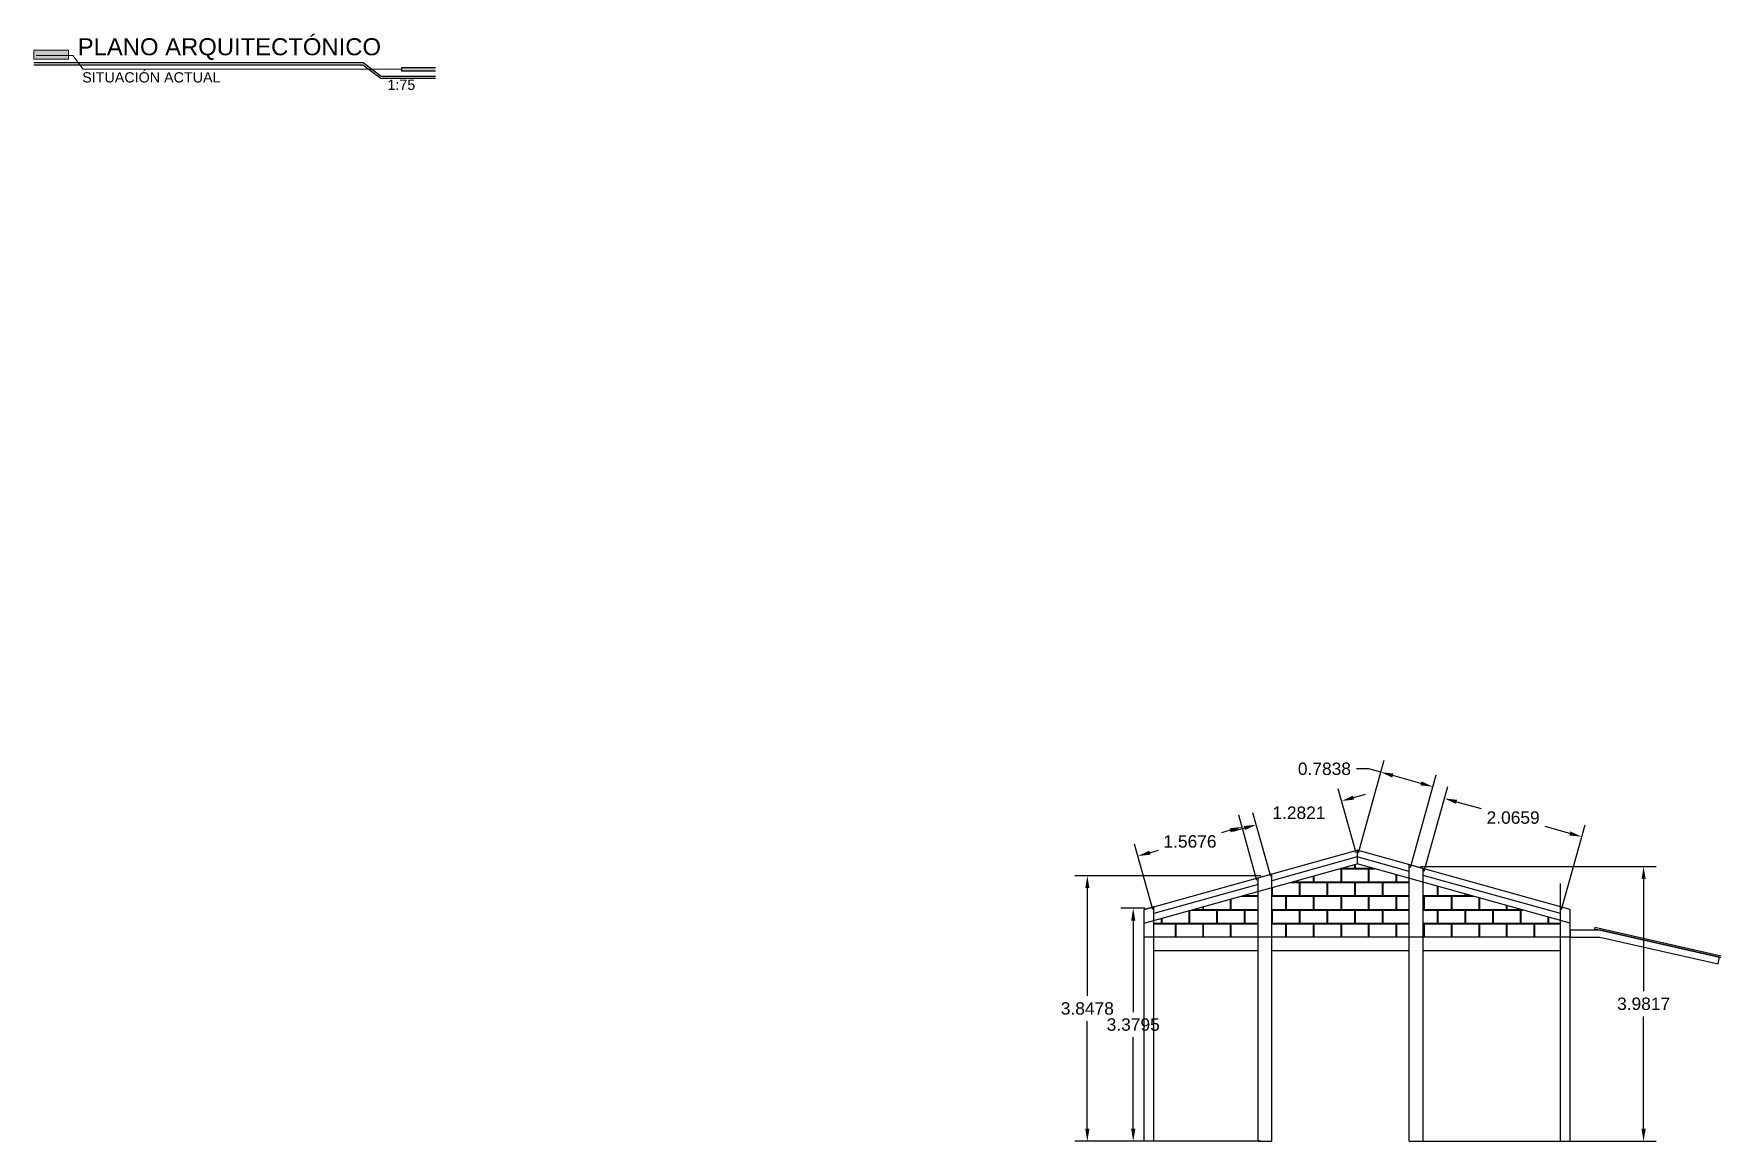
# Model space of a CAD drawing. Header units: metres. Extents: x 258817 to 259192, y 1878716 to 1878911.
# Drawn here: x 259006.78 to 259031.24, y 1878724.7 to 1878740.75 of the extents above; entities that cross this region are included whole.
import ezdxf

# ---------------------------------------------------------------- set-up
doc = ezdxf.new("R2010")
doc.units = ezdxf.units.M
doc.header["$MEASUREMENT"] = 0
doc.layers.add('.2', color=70, linetype='Continuous', lineweight=20)
doc.layers.add('Vistas', color=7, linetype='Continuous')
doc.styles.get("Standard").update_dxf_attribs({"font": 'arial.ttf'})
doc.styles.add('SWIS', font='swissi.ttf')
doc.dimstyles.get("Standard").update_dxf_attribs({"dimtxt": 0.18, "dimasz": 0.18, "dimexe": 0.18, "dimexo": 0.0625, "dimgap": 0.09, "dimtad": 0, "dimtih": 1, "dimtoh": 1, "dimdec": 4, "dimzin": 0, "dimdsep": 46, "dimtxsty": 'Standard', "dimcen": 0.09, "dimadec": 0, "dimazin": 0, "dimtfac": 1, "dimtdec": 4, "dimtofl": 0, "dimtmove": 0, "dimatfit": 3, "dimfxl": 1, "dimtolj": 1, "dimtzin": 0, "dimarcsym": 0})

# ---------------------------------------------------------------- blocks, each defined once
blk = doc.blocks.new('*U8')
at = {"layer": '.2'}
h = blk.add_hatch(color=3, dxfattribs=at)
h.dxf.hatch_style = 1
h.paths.add_polyline_path([(0.406, 0.105), (0, 0.105), (0, 0.052), (0.406, 0.052)])
h.paths.add_polyline_path([(0.406, 0.052), (0, 0.052), (0, 0.027), (0.406, 0.027)])
h.paths.add_polyline_path([(0.406, 0.027), (0, 0.027), (0, 0), (0.406, 0)])
at = {"linetype": 'ByBlock', "ltscale": 0.5}
blk.add_hatch(color=3, dxfattribs=at).paths.add_polyline_path([(4.314, -0.098), (4.314, -0.143), (4.708, -0.143), (4.708, -0.098)])
at = {"layer": '.2'}
blk.add_lwpolyline([(0.406, 0), (0, 0), (0, 0.105), (0.406, 0.105)], close=True, dxfattribs=at)
blk.add_lwpolyline([(4.314, -0.12), (0.578, -0.12), (0.458, 0.04), (0.03, 0.04)], dxfattribs=at)
at = {"color": 1, "linetype": 'ByBlock', "ltscale": 0.5}
for p, q in [((0, -0.042), (3.861, -0.042)), ((0, -0.067), (3.856, -0.067)), ((3.856, -0.067), (4.066, -0.225)), ((3.856, -0.067), (4.066, -0.225)), ((3.861, -0.042), (4.071, -0.2)), ((3.861, -0.042), (4.071, -0.2)), ((4.066, -0.225), (4.708, -0.225)), ((4.066, -0.225), (4.708, -0.225)), ((4.071, -0.2), (4.708, -0.2)), ((4.071, -0.2), (4.708, -0.2))]:
    blk.add_line(p, q, dxfattribs=at)
at = {"color": 3, "linetype": 'ByBlock'}
for p, q in [((4.314, -0.143), (4.314, -0.098)), ((4.314, -0.098), (4.708, -0.098)), ((4.708, -0.143), (4.314, -0.143))]:
    blk.add_line(p, q, dxfattribs=at)
at = {"color": 2, "style": 'SWIS'}
for tag, p, height in [('TITULO', (0.515, 0.044), 0.2), ('AMBIENTE', (0.568, -0.275), 0.12), ('ESCALA', (4.145, -0.362), 0.12)]:
    blk.add_attdef(tag, p, '', height=height, dxfattribs=at)
blk = doc.blocks.new('*D140')
at = {"layer": 'Defpoints', "color": 0, "transparency": 16777216}
for p in [(259022.05, 1878728.545), (259024.626, 1878728.545), (259024.626, 1878724.697)]:
    blk.add_point(p, dxfattribs=at)
at = {"layer": 'Vistas', "color": 0, "lineweight": -2, "transparency": 16777216}
for p, q in [((259024.563, 1878728.545), (259021.87, 1878728.545)), ((259022.05, 1878728.365), (259022.05, 1878726.803)), ((259022.05, 1878724.877), (259022.05, 1878726.439)), ((259024.563, 1878724.697), (259021.87, 1878724.697))]:
    blk.add_line(p, q, dxfattribs=at)
at = {"layer": 'Vistas', "color": 0, "transparency": 16777216}
for points in [[(259022.02, 1878728.365), (259022.08, 1878728.365), (259022.05, 1878728.545)], [(259022.02, 1878724.877), (259022.08, 1878724.877), (259022.05, 1878724.697)]]:
    blk.add_solid(points, dxfattribs=at)
at = {"layer": 'Vistas', "color": 0, "transparency": 16777216, "insert": (259022.05, 1878726.621), "char_height": 0.18, "attachment_point": 5}
blk.add_mtext('\\A1;3.8478', dxfattribs=at)
blk = doc.blocks.new('*D141')
at = {"layer": 'Defpoints', "color": 0, "transparency": 16777216}
for p in [(259026.816, 1878728.678), (259030.112, 1878728.678), (259026.816, 1878724.697)]:
    blk.add_point(p, dxfattribs=at)
at = {"layer": 'Vistas', "color": 0, "lineweight": -2, "transparency": 16777216}
for p, q in [((259026.878, 1878728.678), (259030.292, 1878728.678)), ((259030.112, 1878728.498), (259030.112, 1878726.87)), ((259030.112, 1878724.877), (259030.112, 1878726.506)), ((259026.878, 1878724.697), (259030.292, 1878724.697))]:
    blk.add_line(p, q, dxfattribs=at)
at = {"layer": 'Vistas', "color": 0, "transparency": 16777216}
for points in [[(259030.082, 1878728.498), (259030.142, 1878728.498), (259030.112, 1878728.678)], [(259030.082, 1878724.877), (259030.142, 1878724.877), (259030.112, 1878724.697)]]:
    blk.add_solid(points, dxfattribs=at)
at = {"layer": 'Vistas', "color": 0, "transparency": 16777216, "insert": (259030.112, 1878726.688), "char_height": 0.18, "attachment_point": 5}
blk.add_mtext('\\A1;3.9817', dxfattribs=at)
blk = doc.blocks.new('*D142')
at = {"layer": 'Defpoints', "color": 0, "transparency": 16777216}
for p in [(259022.946, 1878728.076), (259022.715, 1878724.697), (259022.946, 1878724.697)]:
    blk.add_point(p, dxfattribs=at)
at = {"layer": 'Vistas', "color": 0, "lineweight": -2, "transparency": 16777216}
for p, q in [((259022.883, 1878728.076), (259022.535, 1878728.076)), ((259022.715, 1878727.896), (259022.715, 1878726.568)), ((259022.715, 1878724.877), (259022.715, 1878726.205)), ((259022.883, 1878724.697), (259022.535, 1878724.697))]:
    blk.add_line(p, q, dxfattribs=at)
at = {"layer": 'Vistas', "color": 0, "transparency": 16777216}
for points in [[(259022.685, 1878727.896), (259022.745, 1878727.896), (259022.715, 1878728.076)], [(259022.685, 1878724.877), (259022.745, 1878724.877), (259022.715, 1878724.697)]]:
    blk.add_solid(points, dxfattribs=at)
at = {"layer": 'Vistas', "color": 0, "transparency": 16777216, "insert": (259022.715, 1878726.387), "char_height": 0.18, "attachment_point": 5}
blk.add_mtext('\\A1;3.3795', dxfattribs=at)
blk = doc.blocks.new('*D143')
at = {"layer": 'Defpoints', "color": 0, "transparency": 16777216}
for p in [(259022.783, 1878728.831), (259024.526, 1878728.417), (259023.016, 1878727.996)]:
    blk.add_point(p, dxfattribs=at)
at = {"layer": 'Vistas', "color": 0, "lineweight": -2, "transparency": 16777216}
for p, q in [((259024.12, 1878729.203), (259023.993, 1878729.168)), ((259024.509, 1878728.477), (259024.245, 1878729.425)), ((259022.999, 1878728.056), (259022.735, 1878729.004)), ((259022.956, 1878728.879), (259023.083, 1878728.914))]:
    blk.add_line(p, q, dxfattribs=at)
at = {"layer": 'Vistas', "color": 0, "transparency": 16777216}
for points in [[(259024.112, 1878729.232), (259024.128, 1878729.174), (259024.293, 1878729.252)], [(259022.948, 1878728.908), (259022.965, 1878728.85), (259022.783, 1878728.831)]]:
    blk.add_solid(points, dxfattribs=at)
at = {"layer": 'Vistas', "color": 0, "transparency": 16777216, "insert": (259023.538, 1878729.041), "char_height": 0.18, "attachment_point": 5}
blk.add_mtext('\\A1;1.5676', dxfattribs=at)
blk = doc.blocks.new('*D144')
at = {"layer": 'Defpoints', "color": 0, "transparency": 16777216}
for p in [(259024.5, 1878729.284), (259025.961, 1878728.817), (259024.726, 1878728.472)]:
    blk.add_point(p, dxfattribs=at)
at = {"layer": 'Vistas', "color": 0, "lineweight": -2, "transparency": 16777216}
for p, q in [((259025.944, 1878728.877), (259025.686, 1878729.802)), ((259025.908, 1878729.677), (259026.081, 1878729.725)), ((259024.709, 1878728.533), (259024.451, 1878729.458)), ((259024.326, 1878729.236), (259024.153, 1878729.188))]:
    blk.add_line(p, q, dxfattribs=at)
at = {"layer": 'Vistas', "color": 0, "transparency": 16777216}
for points in [[(259025.9, 1878729.706), (259025.916, 1878729.648), (259025.735, 1878729.629)], [(259024.318, 1878729.265), (259024.334, 1878729.207), (259024.5, 1878729.284)]]:
    blk.add_solid(points, dxfattribs=at)
at = {"layer": 'Vistas', "color": 0, "transparency": 16777216, "insert": (259025.117, 1878729.457), "char_height": 0.18, "attachment_point": 5}
blk.add_mtext('\\A1;1.2821', dxfattribs=at)
blk = doc.blocks.new('*D145')
at = {"layer": 'Defpoints', "color": 0, "transparency": 16777216}
for p in [(259026.303, 1878730.046), (259025.961, 1878728.817), (259026.716, 1878728.606)]:
    blk.add_point(p, dxfattribs=at)
at = {"layer": 'Vistas', "color": 0, "lineweight": -2, "transparency": 16777216}
for p, q in [((259025.978, 1878728.877), (259026.352, 1878730.219)), ((259026.13, 1878730.094), (259025.95, 1878730.094)), ((259026.303, 1878730.046), (259026.13, 1878730.094)), ((259026.885, 1878729.883), (259026.477, 1878729.997)), ((259026.733, 1878728.666), (259027.107, 1878730.009))]:
    blk.add_line(p, q, dxfattribs=at)
at = {"layer": 'Vistas', "color": 0, "transparency": 16777216}
for points in [[(259026.485, 1878730.026), (259026.469, 1878729.968), (259026.303, 1878730.046)], [(259026.893, 1878729.912), (259026.877, 1878729.855), (259027.058, 1878729.835)]]:
    blk.add_solid(points, dxfattribs=at)
at = {"layer": 'Vistas', "color": 0, "transparency": 16777216, "insert": (259025.486, 1878730.094), "char_height": 0.18, "attachment_point": 5}
blk.add_mtext('\\A1;0.7838', dxfattribs=at)
blk = doc.blocks.new('*D146')
at = {"layer": 'Defpoints', "color": 0, "transparency": 16777216}
for p in [(259027.226, 1878729.665), (259026.916, 1878728.551), (259028.906, 1878727.996)]:
    blk.add_point(p, dxfattribs=at)
at = {"layer": 'Vistas', "color": 0, "lineweight": -2, "transparency": 16777216}
for p, q in [((259026.933, 1878728.611), (259027.275, 1878729.838)), ((259027.4, 1878729.616), (259027.756, 1878729.517)), ((259029.043, 1878729.158), (259028.687, 1878729.257)), ((259028.923, 1878728.056), (259029.265, 1878729.283))]:
    blk.add_line(p, q, dxfattribs=at)
at = {"layer": 'Vistas', "color": 0, "transparency": 16777216}
for points in [[(259027.408, 1878729.645), (259027.392, 1878729.587), (259027.226, 1878729.665)], [(259029.051, 1878729.187), (259029.035, 1878729.129), (259029.216, 1878729.11)]]:
    blk.add_solid(points, dxfattribs=at)
at = {"layer": 'Vistas', "color": 0, "transparency": 16777216, "insert": (259028.221, 1878729.387), "char_height": 0.18, "attachment_point": 5}
blk.add_mtext('\\A1;2.0659', dxfattribs=at)

msp = doc.modelspace()

# ---------------------------------------------------------------- hatches: boundary and pattern name
at = {"layer": 'Vistas'}
h = msp.add_hatch(dxfattribs=at)
h.set_pattern_fill('AR-B816C', color=256, scale=0.025)
h.set_pattern_definition([(0, (259024.73586, 1878727.64675), (0.2, 0.2), [0.390625, -0.009375]), (0, (259024.53586, 1878727.65612), (0.2, 0.2), [0.390625, -0.009375]), (90, (259024.73586, 1878727.64675), (-0.2, 0.2), [-0.209375, 0.190625]), (90, (259024.72648, 1878727.64675), (-0.2, 0.2), [-0.209375, 0.190625])])
h.paths.add_polyline_path([(259024.52586, 1878728.31671), (259023.01586, 1878727.89577), (259023.01586, 1878727.65675), (259024.52586, 1878727.65675)])
h.paths.add_polyline_path([(259026.71586, 1878728.50628), (259025.96086, 1878728.71675), (259024.72586, 1878728.37247), (259024.72586, 1878727.65675), (259026.71586, 1878727.65675)])
h.paths.add_polyline_path([(259026.91586, 1878728.45052), (259026.91586, 1878727.65675), (259028.90586, 1878727.65675), (259028.90586, 1878727.89577)])

# ---------------------------------------------------------------- linework, layer by layer
for p, q in [((259022.87586, 1878728.05675), (259025.96086, 1878728.91675)), ((259022.87586, 1878727.85675), (259025.96086, 1878728.71675)), ((259025.96086, 1878728.81675), (259024.72586, 1878728.47247)), ((259025.96086, 1878728.91675), (259025.96086, 1878728.71675)), ((259029.04586, 1878728.05675), (259025.96086, 1878728.91675)), ((259025.96086, 1878728.91675), (259025.96086, 1878728.71675)), ((259026.71586, 1878728.60628), (259025.96086, 1878728.81675)), ((259029.04586, 1878727.85675), (259025.96086, 1878728.71675)), ((259026.71586, 1878724.69675), (259026.71586, 1878728.70628)), ((259026.71586, 1878728.70628), (259026.91586, 1878728.65052)), ((259026.71586, 1878728.50628), (259026.71586, 1878728.70628)), ((259024.52586, 1878728.51671), (259024.72586, 1878728.57247)), ((259024.52586, 1878724.69675), (259024.52586, 1878728.51671)), ((259024.52586, 1878728.31671), (259024.52586, 1878728.51671)), ((259024.72586, 1878724.69675), (259024.72586, 1878728.57247)), ((259024.72586, 1878728.37247), (259024.72586, 1878728.57247)), ((259026.91586, 1878724.69675), (259026.91586, 1878728.65052)), ((259026.91586, 1878728.45052), (259026.91586, 1878728.65052)), ((259028.90586, 1878727.99577), (259026.91586, 1878728.55052)), ((259024.52586, 1878728.41671), (259023.01586, 1878727.99577)), ((259028.90586, 1878727.45675), (259028.90586, 1878728.43344)), ((259023.01586, 1878728.09577), (259022.87586, 1878728.05675)), ((259022.87586, 1878724.69675), (259022.87586, 1878728.05675)), ((259023.01586, 1878724.69675), (259023.01586, 1878728.09577)), ((259023.01586, 1878727.89577), (259023.01586, 1878728.09577)), ((259028.90586, 1878727.89577), (259028.90586, 1878728.09577)), ((259029.04586, 1878727.65675), (259029.04586, 1878728.05675)), ((259023.01586, 1878727.65675), (259022.87586, 1878727.65675)), ((259028.90586, 1878727.65675), (259023.01586, 1878727.65675)), ((259024.72586, 1878727.65675), (259024.52586, 1878727.65675)), ((259029.04586, 1878727.65675), (259028.90586, 1878727.65675)), ((259029.04586, 1878724.69675), (259029.04586, 1878727.65675)), ((259024.52586, 1878727.45675), (259023.01586, 1878727.45675)), ((259026.71586, 1878727.45675), (259024.72586, 1878727.45675)), ((259028.90586, 1878727.45675), (259026.91586, 1878727.45675)), ((259028.90586, 1878724.69675), (259028.90586, 1878727.45675)), ((259024.52586, 1878724.69675), (259024.72586, 1878724.69675)), ((259026.71586, 1878724.69675), (259026.91586, 1878724.69675))]:
    msp.add_line(p, q, dxfattribs=at)
at = {"layer": 'Vistas', "color": 1}
msp.add_lwpolyline([(259031.19111, 1878727.26837), (259031.2132, 1878727.3659), (259029.48795, 1878727.75675), (259029.04586, 1878727.75675), (259029.04586, 1878727.65675), (259029.47676, 1878727.65675)], close=True, dxfattribs=at)
msp.add_lwpolyline([(259031.23713, 1878727.38098), (259029.40587, 1878727.79585), (259029.39919, 1878727.77685), (259031.23271, 1878727.36148)], dxfattribs=at)

# ---------------------------------------------------------------- block references
at = {"layer": 'Vistas', "color": 2, "xscale": 1.236689219636996, "yscale": 1.236689219636996, "zscale": 1.236689219636996}
msp.add_blockref('*U8', (259006.7811, 1878740.38134), dxfattribs=at).add_auto_attribs({'TITULO': 'PLANO ARQUITECTÓNICO', 'AMBIENTE': 'SITUACIÓN ACTUAL', 'ESCALA': '1:75'})

# ---------------------------------------------------------------- dimensions: what is measured, and where the dimension line sits
at = {"layer": 'Vistas'}
for p1, p2, distance, picture, middle in [((259026.71586, 1878728.60628), (259025.96086, 1878728.81675), -1.27571, '*D145', (259025.48622, 1878730.09394)), ((259025.96086, 1878728.81675), (259024.72586, 1878728.47247), -0.84294, '*D144', (259025.11701, 1878729.45658)), ((259028.90586, 1878727.99577), (259026.91586, 1878728.55052), -1.15649, '*D146', (259028.22141, 1878729.38716)), ((259024.52586, 1878728.41671), (259023.01586, 1878727.99577), -0.8668, '*D143', (259023.5381, 1878729.04121))]:
    dim = msp.add_aligned_dim(p1=p1, p2=p2, distance=distance, dimstyle='Standard', dxfattribs=at)
    dim.commit()
    dim.dimension.update_dxf_attribs({"geometry": picture, "text_midpoint": middle})
for base, p1, p2, picture, middle in [((259022.05021, 1878728.54459), (259024.62586, 1878724.69675), (259024.62586, 1878728.54459), '*D140', (259022.05021, 1878726.62067)), ((259030.11244, 1878728.6784), (259026.815858, 1878724.696747), (259026.815858, 1878728.6784), '*D141', (259030.11244, 1878726.687573)), ((259022.71517, 1878724.69675), (259022.94586, 1878728.07626), (259022.94586, 1878724.69675), '*D142', (259022.71517, 1878726.3865))]:
    dim = msp.add_linear_dim(base=base, p1=p1, p2=p2, angle=90, dimstyle='Standard', dxfattribs=at)
    dim.commit()
    dim.dimension.update_dxf_attribs({"geometry": picture, "text_midpoint": middle})

doc.saveas('drawing.dxf')
